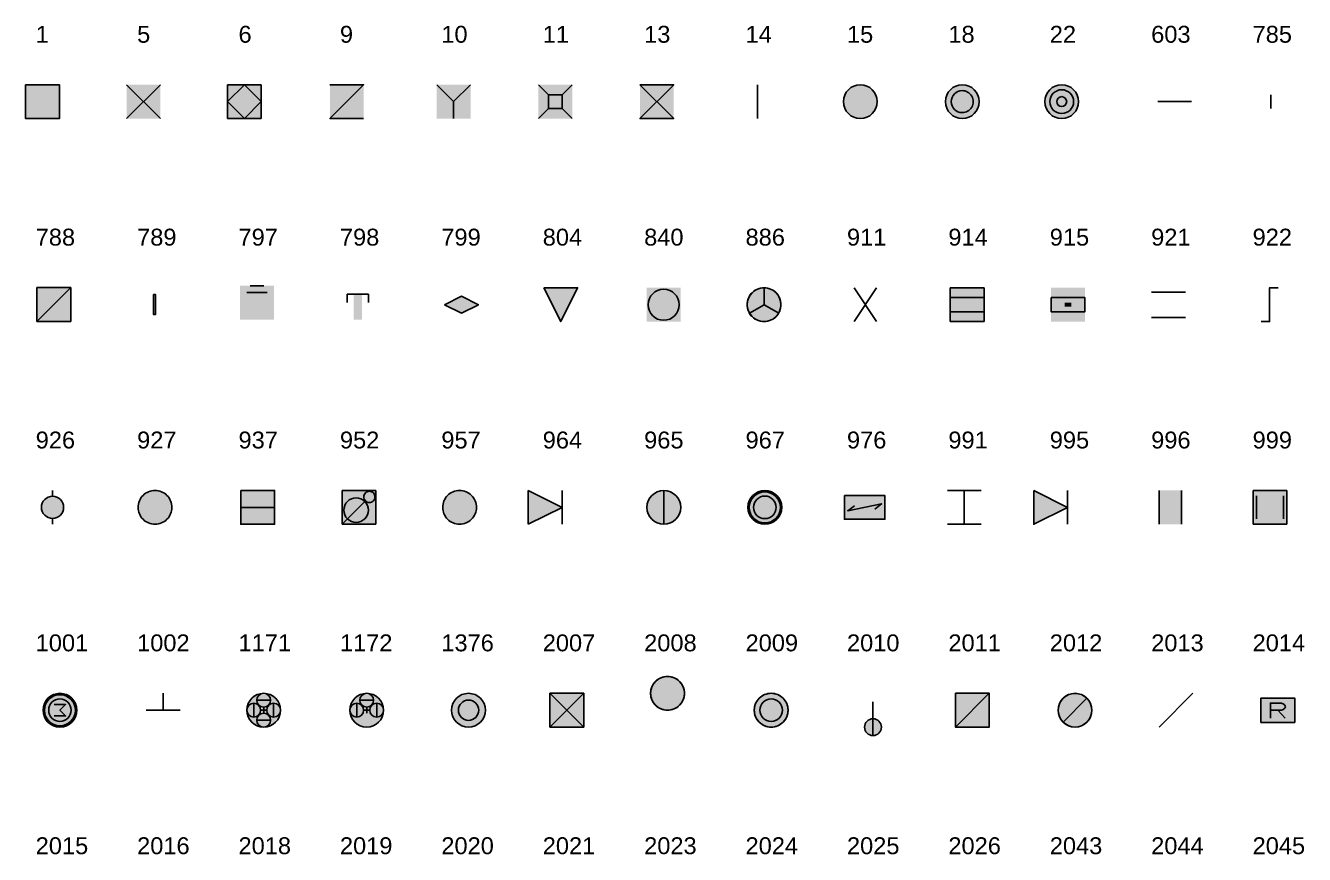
# Model space of a CAD drawing. Header units: feet. Extents: x 35 to 186, y 56 to 260.
# Drawn here: x 34.8 to 186.1, y 162 to 260 of the extents above; entities that cross this region are included whole.
import ezdxf

# ---------------------------------------------------------------- set-up
doc = ezdxf.new("R2010")
doc.units = ezdxf.units.FT
doc.header["$MEASUREMENT"] = 0
doc.layers.add('PFWA', color=255, linetype='Continuous')
doc.layers.add('PZ-SYMBOLE', color=7, linetype='Continuous')
doc.styles.add('STYP23', font='swissl.ttf')

# ---------------------------------------------------------------- blocks, each defined once
blk = doc.blocks.new('BWA1')
at = {"layer": 'PFWA'}
blk.add_hatch(color=256, dxfattribs=at).paths.add_polyline_path([(-2, -2), (-2, 2), (2, 2), (2, -2)])
at = {"color": 0, "linetype": 'ByBlock', "lineweight": -2}
blk.add_lwpolyline([(-2, 2), (2, 2), (2, -2), (-2, -2)], close=True, dxfattribs=at)
blk = doc.blocks.new('BWA5')
at = {"layer": 'PFWA'}
blk.add_hatch(color=256, dxfattribs=at).paths.add_polyline_path([(-2, -2), (-2, 2), (2, 2), (2, -2)])
at = {"color": 0, "linetype": 'ByBlock', "lineweight": -2}
for points in [[(-2, 2), (2, -2)], [(-2, -2), (2, 2)]]:
    blk.add_lwpolyline(points, dxfattribs=at)
blk = doc.blocks.new('BWA6')
at = {"layer": 'PFWA'}
blk.add_hatch(color=256, dxfattribs=at).paths.add_polyline_path([(-2, -2), (-2, 2), (2, 2), (2, -2)])
at = {"color": 0, "linetype": 'ByBlock', "lineweight": -2}
blk.add_lwpolyline([(0, 2), (2, 0), (0, -2), (-2, 0)], close=True, dxfattribs=at)
at = {"layer": 'PFWA', "color": 0, "linetype": 'ByBlock', "lineweight": -2}
for p, q in [((-2, 2), (2, 2)), ((-2, -2), (-2, 2)), ((2, 2), (2, -2)), ((2, -2), (-2, -2))]:
    blk.add_line(p, q, dxfattribs=at)
blk = doc.blocks.new('BWA9')
at = {"layer": 'PFWA'}
blk.add_hatch(color=256, dxfattribs=at).paths.add_polyline_path([(-2, -2), (-2, 2), (2, 2), (2, -2)])
at = {"color": 0, "linetype": 'ByBlock', "lineweight": -2}
blk.add_lwpolyline([(-2, 2), (2, 2), (-2, -2), (2, -2)], dxfattribs=at)
blk = doc.blocks.new('BWA10')
at = {"layer": 'PFWA'}
blk.add_hatch(color=256, dxfattribs=at).paths.add_polyline_path([(-2, -2), (-2, 2), (2, 2), (2, -2)])
at = {"layer": 'PFWA', "color": 0, "linetype": 'ByBlock', "lineweight": -2}
for points in [[(-2, 2), (0, 0)], [(0, 0), (2, 2)], [(0, -2), (0, 0)]]:
    blk.add_lwpolyline(points, dxfattribs=at)
blk = doc.blocks.new('BWA11')
at = {"layer": 'PFWA'}
blk.add_hatch(color=256, dxfattribs=at).paths.add_polyline_path([(-2, -2), (-2, 2), (2, 2), (2, -2)])
at = {"color": 0, "linetype": 'ByBlock', "lineweight": -2}
for points in [[(-2, 2), (-0.8, 0.8)], [(2, 2), (0.8, 0.8)], [(-2, -2), (-0.8, -0.8)], [(2, -2), (0.8, -0.8)]]:
    blk.add_lwpolyline(points, dxfattribs=at)
blk.add_lwpolyline([(-0.8, 0.8), (0.8, 0.8), (0.8, -0.8), (-0.8, -0.8)], close=True, dxfattribs=at)
blk = doc.blocks.new('BWA13')
at = {"layer": 'PFWA'}
blk.add_hatch(color=256, dxfattribs=at).paths.add_polyline_path([(-2, -2), (-2, 2), (2, 2), (2, -2)])
at = {"color": 0, "linetype": 'ByBlock', "lineweight": -2}
blk.add_lwpolyline([(-2, 2), (2, 2), (-2, -2), (2, -2)], close=True, dxfattribs=at)
blk = doc.blocks.new('BWA14')
at = {"color": 0, "linetype": 'ByBlock', "lineweight": -2}
blk.add_lwpolyline([(0, 2), (0, -2)], dxfattribs=at)
blk = doc.blocks.new('BWA15')
at = {"layer": 'PFWA'}
h = blk.add_hatch(color=256, dxfattribs=at)
edge = h.paths.add_edge_path()
edge.add_ellipse((0, 0), major_axis=(-1.41, 1.41), ratio=1, start_angle=225, end_angle=585)
at = {"color": 0, "linetype": 'ByBlock', "lineweight": -2}
blk.add_lwpolyline([(0, 2, 1), (0, -2, 1)], format="xyb", close=True, dxfattribs=at)
at = {"layer": 'PFWA', "color": 0, "linetype": 'ByBlock', "lineweight": -2}
blk.add_circle((0, 0), 2, dxfattribs=at)
blk = doc.blocks.new('BWA18')
at = {"layer": 'PFWA'}
h = blk.add_hatch(color=256, dxfattribs=at)
edge = h.paths.add_edge_path()
edge.add_ellipse((0, 0), major_axis=(-1.41, 1.41), ratio=1, start_angle=225, end_angle=585)
at = {"color": 0, "linetype": 'ByBlock', "lineweight": -2}
for points in [[(0, 2, 1), (0, -2, 1)], [(-0.03, 1.3, 0.979361), (-0.03, -1.3, 1.021074)]]:
    blk.add_lwpolyline(points, format="xyb", close=True, dxfattribs=at)
at = {"layer": 'PFWA', "color": 0, "linetype": 'ByBlock', "lineweight": -2}
blk.add_circle((0, 0), 2, dxfattribs=at)
blk = doc.blocks.new('BWA22')
at = {"layer": 'PFWA'}
h = blk.add_hatch(color=256, dxfattribs=at)
edge = h.paths.add_edge_path()
edge.add_ellipse((0, 0), major_axis=(-1.41, 1.41), ratio=1, start_angle=225, end_angle=585)
at = {"color": 0, "linetype": 'ByBlock', "lineweight": -2}
for points in [[(0, 2, -1), (0, -2, -1)], [(0, 1.41, -1), (0, -1.41, -1)], [(0, 0.59, -1), (0, -0.59, -1)]]:
    blk.add_lwpolyline(points, format="xyb", close=True, dxfattribs=at)
at = {"layer": 'PFWA', "color": 0, "linetype": 'ByBlock', "lineweight": -2}
blk.add_circle((0, 0), 2, dxfattribs=at)
blk = doc.blocks.new('BWA603')
at = {"color": 0, "linetype": 'ByBlock', "lineweight": -2}
blk.add_lwpolyline([(0, 0), (4, 0)], dxfattribs=at)
blk = doc.blocks.new('BWA785')
at = {"color": 0, "linetype": 'ByBlock', "lineweight": -2}
blk.add_lwpolyline([(0, 0.8), (0, -0.8)], dxfattribs=at)
blk = doc.blocks.new('BWA788')
blk.add_hatch(color=256).paths.add_polyline_path([(-2, -2), (2, 2), (2, -2)])
at = {"layer": 'PFWA'}
blk.add_hatch(color=256, dxfattribs=at).paths.add_polyline_path([(2, 2), (-2, -2), (-2, 2)])
at = {"color": 0, "linetype": 'ByBlock', "lineweight": -2}
for p, q in [((-2, -2), (2, 2)), ((2, 2), (2, -2)), ((2, -2), (-2, -2))]:
    blk.add_line(p, q, dxfattribs=at)
blk.add_lwpolyline([(-2, 2), (2, 2), (2, -2), (-2, -2)], close=True, dxfattribs=at)
at = {"layer": 'PFWA', "color": 0, "linetype": 'ByBlock', "lineweight": -2}
for p, q in [((-2, -2), (-2, 2)), ((-2, 2), (2, 2)), ((2, 2), (-2, -2))]:
    blk.add_line(p, q, dxfattribs=at)
blk = doc.blocks.new('BWA789')
blk.add_hatch(color=256).paths.add_polyline_path([(-0.1, 1.2), (0.1, 1.2), (0.1, -1.2), (-0.1, -1.2)])
at = {"color": 0, "linetype": 'ByBlock', "lineweight": -2}
blk.add_lwpolyline([(-0.1, 1.2), (0.1, 1.2), (0.1, -1.2), (-0.1, -1.2)], close=True, dxfattribs=at)
blk = doc.blocks.new('BWA797')
blk.add_hatch(color=256).paths.add_polyline_path([(-0.4, 0), (0.4, 0), (0.4, 3.2), (-0.4, 3.2)])
at = {"layer": 'PFWA'}
blk.add_hatch(color=256, dxfattribs=at).paths.add_polyline_path([(-2, 4), (2, 4), (2, 0), (-2, 0)])
at = {"color": 0, "linetype": 'ByBlock', "lineweight": -2}
for points in [[(-1.2, 3.2), (1.2, 3.2)], [(-0.8, 4), (0.8, 4)]]:
    blk.add_lwpolyline(points, dxfattribs=at)
blk = doc.blocks.new('BWA798')
blk.add_hatch(color=256).paths.add_polyline_path([(-0.5, 0), (-0.5, 3), (0.5, 3), (0.5, 0)])
at = {"color": 0, "linetype": 'ByBlock', "lineweight": -2}
blk.add_lwpolyline([(-1.25, 2), (-1.25, 3), (1.25, 3), (1.25, 2)], dxfattribs=at)
blk = doc.blocks.new('BWA799')
blk.add_hatch(color=256).paths.add_polyline_path([(-2, 0), (0, 1), (2, 0), (0, -1)])
at = {"color": 0, "linetype": 'ByBlock', "lineweight": -2}
blk.add_lwpolyline([(-2, 0), (0, 1), (2, 0), (0, -1)], close=True, dxfattribs=at)
blk = doc.blocks.new('BWA804')
blk.add_hatch(color=256).paths.add_polyline_path([(-2, 2), (2, 2), (0, -2)])
at = {"color": 0, "linetype": 'ByBlock', "lineweight": -2}
blk.add_lwpolyline([(-2, 2), (2, 2), (0, -2)], close=True, dxfattribs=at)
blk = doc.blocks.new('BWA840')
h = blk.add_hatch(color=256)
edge = h.paths.add_edge_path(flags=16)
edge.add_arc((0, 0), 1.84, 0, 360)
h.paths.add_polyline_path([(-2, -2), (-2, 2), (2, 2), (2, -2)])
at = {"layer": 'PFWA'}
blk.add_hatch(color=256, dxfattribs=at).paths.add_polyline_path([(-2, -2), (-2, 2), (2, 2), (2, -2)])
at = {"color": 0, "linetype": 'ByBlock', "lineweight": -2}
blk.add_lwpolyline([(0, 1.84, -1), (0, -1.84, -1), (0, 1.84, -0.877668)], format="xyb", dxfattribs=at)
blk = doc.blocks.new('BWA886')
at = {"layer": 'PFWA'}
h = blk.add_hatch(color=256, dxfattribs=at)
edge = h.paths.add_edge_path()
edge.add_ellipse((0, 0), major_axis=(-1.41, 1.41), ratio=1, start_angle=225, end_angle=585)
at = {"color": 0, "linetype": 'ByBlock', "lineweight": -2}
blk.add_lwpolyline([(0, 2, 0.414214), (-2, 0, 0.414214), (0, -2, 0.414214), (2, 0, 0.414214)], format="xyb", close=True, dxfattribs=at)
for points in [[(0, 2), (0, 0), (1.73, -1)], [(-1.73, -1), (0, 0)]]:
    blk.add_lwpolyline(points, dxfattribs=at)
at = {"layer": 'PFWA', "color": 0, "linetype": 'ByBlock', "lineweight": -2}
blk.add_circle((0, 0), 2, dxfattribs=at)
blk = doc.blocks.new('BWA911')
at = {"color": 0, "linetype": 'ByBlock', "lineweight": -2}
for points in [[(-1.33, 2), (1.33, -2)], [(-1.33, -2), (1.33, 2)]]:
    blk.add_lwpolyline(points, dxfattribs=at)
blk = doc.blocks.new('BWA914')
at = {"layer": 'PFWA'}
blk.add_hatch(color=256, dxfattribs=at).paths.add_polyline_path([(-2, -2), (-2, 2), (2, 2), (2, -2)])
at = {"color": 0, "linetype": 'ByBlock', "lineweight": -2}
blk.add_lwpolyline([(-2, 0.83), (2, 0.83), (2, -0.83), (-2, -0.83)], close=True, dxfattribs=at)
at = {"layer": 'PFWA', "color": 0, "linetype": 'ByBlock', "lineweight": -2}
for p, q in [((-2, 2), (2, 2)), ((-2, -2), (-2, 2)), ((2, 2), (2, -2)), ((2, -2), (-2, -2))]:
    blk.add_line(p, q, dxfattribs=at)
blk = doc.blocks.new('BWA915')
blk.add_hatch(color=256).paths.add_polyline_path([(-0.4, -0.23), (-0.4, 0.23), (0.4, 0.23), (0.4, -0.23)])
at = {"layer": 'PFWA'}
blk.add_hatch(color=256, dxfattribs=at).paths.add_polyline_path([(-2, -2), (-2, 2), (2, 2), (2, -2)])
at = {"color": 0, "linetype": 'ByBlock', "lineweight": -2}
blk.add_lwpolyline([(-2, 0.83), (2, 0.83), (2, -0.83), (-2, -0.83)], close=True, dxfattribs=at)
blk = doc.blocks.new('BWA921')
at = {"color": 0, "linetype": 'ByBlock', "lineweight": -2}
for points in [[(-2, 1.5), (2, 1.5)], [(-2, -1.5), (2, -1.5)]]:
    blk.add_lwpolyline(points, dxfattribs=at)
blk = doc.blocks.new('BWA922')
at = {"color": 0, "linetype": 'ByBlock', "lineweight": -2}
blk.add_lwpolyline([(-1, -2), (0, -2), (0, 2), (1, 2)], dxfattribs=at)
blk = doc.blocks.new('BWA926')
at = {"layer": 'PFWA'}
h = blk.add_hatch(color=256, dxfattribs=at)
edge = h.paths.add_edge_path()
edge.add_ellipse((0, 0), major_axis=(0.926, 0.926), ratio=1, start_angle=45, end_angle=225)
edge.add_ellipse((0, 0), major_axis=(0.926, 0.926), ratio=1, start_angle=225, end_angle=405)
at = {"color": 0, "linetype": 'ByBlock', "lineweight": -2}
for points in [[(0, 2), (0, 1.31)], [(0, -1.31), (0, -2)]]:
    blk.add_lwpolyline(points, dxfattribs=at)
blk.add_lwpolyline([(0, 1.31, -1), (0, -1.31, -0.414214), (-1.31, 0, -0.414214)], format="xyb", close=True, dxfattribs=at)
blk = doc.blocks.new('BWA927')
h = blk.add_hatch(color=256)
edge = h.paths.add_edge_path()
edge.add_arc((0, 0), 1, 0, 360)
at = {"layer": 'PFWA'}
h = blk.add_hatch(color=256, dxfattribs=at)
edge = h.paths.add_edge_path()
edge.add_arc((0, 0), 2, 0, 360)
at = {"color": 0, "linetype": 'ByBlock', "lineweight": -2}
blk.add_lwpolyline([(0, 2, 0.414214), (-2, 0, 0.414214), (0, -2, 0.414214), (2, 0, 0.414214)], format="xyb", close=True, dxfattribs=at)
blk = doc.blocks.new('BWA937')
at = {"layer": 'PFWA'}
blk.add_hatch(color=256, dxfattribs=at).paths.add_polyline_path([(-2, -2), (-2, 2), (2, 2), (2, -2)])
at = {"color": 0, "linetype": 'ByBlock', "lineweight": -2}
blk.add_lwpolyline([(-2, 2), (2, 2), (2, -2), (-2, -2)], close=True, dxfattribs=at)
blk.add_lwpolyline([(-2, 0), (2, 0)], dxfattribs=at)
at = {"layer": 'PFWA', "color": 0, "linetype": 'ByBlock', "lineweight": -2}
for p, q in [((-2, 2), (2, 2)), ((-2, -2), (-2, 2)), ((2, 2), (2, -2)), ((2, -2), (-2, -2))]:
    blk.add_line(p, q, dxfattribs=at)
blk = doc.blocks.new('BWA957')
h = blk.add_hatch(color=256)
edge = h.paths.add_edge_path()
edge.add_arc((0, 0), 2, 0, 360)
at = {"color": 0, "linetype": 'ByBlock', "lineweight": -2}
blk.add_lwpolyline([(0, 2, 0.414214), (-2, 0, 0.414214), (0, -2, 0.414214), (2, 0, 0.414214)], format="xyb", close=True, dxfattribs=at)
blk = doc.blocks.new('BWA964')
blk.add_hatch(color=256).paths.add_polyline_path([(-4, -2), (-4, 2), (0, 0)])
at = {"color": 0, "linetype": 'ByBlock', "lineweight": -2}
for p, q in [((-4, -2), (-4, 2)), ((-4, 2), (0, 0)), ((0, 0), (-4, -2))]:
    blk.add_line(p, q, dxfattribs=at)
blk.add_lwpolyline([(0, -2), (0, 2)], dxfattribs=at)
blk = doc.blocks.new('BWA965')
at = {"layer": 'PFWA'}
h = blk.add_hatch(color=256, dxfattribs=at)
h.dxf.hatch_style = 1
edge = h.paths.add_edge_path()
edge.add_ellipse((0, 0), major_axis=(1.41, 1.41), ratio=1, start_angle=225, end_angle=405, ccw=False)
edge.add_ellipse((0, 0), major_axis=(-1.41, 1.41), ratio=1, start_angle=-45, end_angle=135, ccw=False)
at = {"color": 0, "linetype": 'ByBlock', "lineweight": -2}
blk.add_lwpolyline([(0, 2, -1), (0, -2, -1)], format="xyb", close=True, dxfattribs=at)
blk.add_lwpolyline([(0, 2), (0, -2)], dxfattribs=at)
blk = doc.blocks.new('BWA967')
at = {"layer": 'PFWA'}
h = blk.add_hatch(color=256, dxfattribs=at)
edge = h.paths.add_edge_path()
edge.add_ellipse((0, 0), major_axis=(-1.4142, 1.4142), ratio=1, start_angle=225, end_angle=585)
at = {"color": 0, "linetype": 'ByBlock', "lineweight": -2}
for points in [[(0, 2, -1), (0, -2, -1), (0, 2, 0.31482472)], [(0, 1.84, -1), (0, -1.84, -1), (0, 1.84, -0.99119695)], [(0, 1.3332, -1), (0, -1.3332, -1), (0, 1.3332, 0.17210735)]]:
    blk.add_lwpolyline(points, format="xyb", close=True, dxfattribs=at)
at = {"layer": 'PFWA', "color": 0, "linetype": 'ByBlock', "lineweight": -2}
blk.add_circle((0, 0), 2, dxfattribs=at)
blk = doc.blocks.new('BWA976')
at = {"layer": 'PFWA'}
blk.add_hatch(color=256, dxfattribs=at).paths.add_polyline_path([(-2.4, -1.4), (-2.4, 1.4), (2.4, 1.4), (2.4, -1.4)])
at = {"color": 0, "linetype": 'ByBlock', "lineweight": -2}
blk.add_lwpolyline([(-2.4, 1.4), (2.4, 1.4), (2.4, -1.4), (-2.4, -1.4)], close=True, dxfattribs=at)
blk.add_lwpolyline([(-1.2, 0.2), (-2, -0.4), (2, 0.4), (1.2, -0.2)], dxfattribs=at)
blk = doc.blocks.new('BWA991')
at = {"color": 0, "linetype": 'ByBlock', "lineweight": -2}
for points in [[(-2, 2), (2, 2)], [(0, 2), (0, -2)], [(-2, -2), (2, -2)]]:
    blk.add_lwpolyline(points, dxfattribs=at)
blk = doc.blocks.new('BWA995')
at = {"layer": 'PFWA'}
blk.add_hatch(color=256, dxfattribs=at).paths.add_polyline_path([(-4, -2), (-4, 2), (0, 0)])
at = {"color": 0, "linetype": 'ByBlock', "lineweight": -2}
blk.add_lwpolyline([(0, -2), (0, 2)], dxfattribs=at)
at = {"layer": 'PFWA', "color": 0, "linetype": 'ByBlock', "lineweight": -2}
blk.add_lwpolyline([(-4, 2), (0, 0), (-4, -2)], close=True, dxfattribs=at)
blk = doc.blocks.new('BWA996')
at = {"layer": 'PFWA'}
blk.add_hatch(color=256, dxfattribs=at).paths.add_polyline_path([(-1.33, 2), (1.33, 2), (1.33, -2), (-1.33, -2)])
at = {"color": 0, "linetype": 'ByBlock', "lineweight": -2}
for points in [[(-1.33, 2), (-1.33, -2)], [(1.33, 2), (1.33, -2)]]:
    blk.add_lwpolyline(points, dxfattribs=at)
blk = doc.blocks.new('BWA999')
at = {"layer": 'PFWA'}
blk.add_hatch(color=256, dxfattribs=at).paths.add_polyline_path([(-2, -2), (-2, 2), (2, 2), (2, -2)])
at = {"color": 0, "linetype": 'ByBlock', "lineweight": -2}
for points in [[(-1.36, 2), (1.36, 2)], [(-1.6, 1.36), (-1.6, -1.36)], [(1.6, 1.36), (1.6, -1.36)], [(-1.36, -2), (1.36, -2)]]:
    blk.add_lwpolyline(points, dxfattribs=at)
at = {"layer": 'PFWA', "color": 0, "linetype": 'ByBlock', "lineweight": -2}
for p, q in [((-2, 2), (2, 2)), ((-2, -2), (-2, 2)), ((2, 2), (2, -2)), ((2, -2), (-2, -2))]:
    blk.add_line(p, q, dxfattribs=at)
blk = doc.blocks.new('BWA1001')
at = {"layer": 'PFWA'}
h = blk.add_hatch(color=256, dxfattribs=at)
edge = h.paths.add_edge_path()
edge.add_ellipse((0, 0), major_axis=(-1.41, 1.41), ratio=1, start_angle=225, end_angle=585)
at = {"color": 0, "linetype": 'ByBlock', "lineweight": -2}
for points in [[(0, 2, -1), (0, -2, -1), (0, 2, 0.635756)], [(0, 1.84, -1), (0, -1.84, -1), (0, 1.84, 0.089624)], [(0, 1.33, -1), (0, -1.33, -1), (0, 1.33, 0.903786)]]:
    blk.add_lwpolyline(points, format="xyb", close=True, dxfattribs=at)
blk.add_lwpolyline([(-0.67, 0.67), (0.67, 0.67), (0, 0), (0.67, -0.67), (-0.67, -0.67)], dxfattribs=at)
at = {"layer": 'PFWA', "color": 0, "linetype": 'ByBlock', "lineweight": -2}
blk.add_circle((0, 0), 2, dxfattribs=at)
blk = doc.blocks.new('BWA1002')
at = {"color": 0, "linetype": 'ByBlock', "lineweight": -2}
for points in [[(0, 2), (0, 0)], [(-2, 0), (2, 0)]]:
    blk.add_lwpolyline(points, dxfattribs=at)
at = {"color": 0, "lineweight": -2}
blk.add_lwpolyline([(2, 0), (2, 0)], dxfattribs=at)
blk = doc.blocks.new('BWA1171')
at = {"layer": 'PFWA'}
h = blk.add_hatch(color=256, dxfattribs=at)
edge = h.paths.add_edge_path()
edge.add_ellipse((0, 0), major_axis=(-1.41, 1.41), ratio=1, start_angle=225, end_angle=585)
at = {"color": 0, "linetype": 'ByBlock', "lineweight": -2}
for points in [[(0, 2, -1), (0, -2, -1), (0, 2, 0.099804)], [(0, 2, -1), (0, 0.36, -1), (0, 2, -0.052967)], [(-0.36, 0, -1), (-2, 0, -1), (-0.36, 0, -0.052967)], [(2, 0, -1), (0.36, 0, -1), (2, 0, -0.052967)], [(0, -0.36, -1), (0, -2, -1), (0, -0.36, -0.052967)]]:
    blk.add_lwpolyline(points, format="xyb", close=True, dxfattribs=at)
for points in [[(-1.18, 0.82), (-1.18, -0.82)], [(-0.82, 1.18), (0.82, 1.18)], [(-0.36, 0), (0.36, 0)], [(0, 0.36), (0, -0.36)], [(1.18, 0.82), (1.18, -0.82)], [(-0.82, -1.18), (0.82, -1.18)]]:
    blk.add_lwpolyline(points, dxfattribs=at)
at = {"layer": 'PFWA', "color": 0, "linetype": 'ByBlock', "lineweight": -2}
blk.add_circle((0, 0), 2, dxfattribs=at)
blk = doc.blocks.new('BWA1172')
at = {"layer": 'PFWA'}
h = blk.add_hatch(color=256, dxfattribs=at)
edge = h.paths.add_edge_path()
edge.add_ellipse((0, 0), major_axis=(-1.41, 1.41), ratio=1, start_angle=225, end_angle=585)
at = {"color": 0, "linetype": 'ByBlock', "lineweight": -2}
for points in [[(0, 2, -1), (0, -2, -1), (0, 2, 0.099804)], [(0, 2, -1), (0, 0.36, -1), (0, 2, -0.052967)], [(-0.36, 0, -1), (-2, 0, -1), (-0.36, 0, -0.052967)], [(2, 0, -1), (0.36, 0, -1), (2, 0, -0.052967)]]:
    blk.add_lwpolyline(points, format="xyb", close=True, dxfattribs=at)
for points in [[(-1.18, 0.82), (-1.18, -0.82)], [(-0.82, 1.18), (0.82, 1.18)], [(-0.36, 0), (0.36, 0)], [(0, 0.36), (0, -0.36)], [(1.18, 0.82), (1.18, -0.82)]]:
    blk.add_lwpolyline(points, dxfattribs=at)
at = {"layer": 'PFWA', "color": 0, "linetype": 'ByBlock', "lineweight": -2}
blk.add_circle((0, 0), 2, dxfattribs=at)
blk = doc.blocks.new('BWA1376')
h = blk.add_hatch(color=256)
edge = h.paths.add_edge_path(flags=16)
edge.add_arc((0, 0), 1.1988, -90, 90, ccw=False)
edge.add_arc((0, 0), 1.1988, 90, 270, ccw=False)
edge = h.paths.add_edge_path()
edge.add_arc((0, 0), 2, -90, 90, ccw=False)
edge.add_arc((0, 0), 2, 90, 270, ccw=False)
at = {"layer": 'PFWA'}
h = blk.add_hatch(color=256, dxfattribs=at)
h.dxf.hatch_style = 1
edge = h.paths.add_edge_path()
edge.add_arc((0, 0), 2, 0, 360)
at = {"color": 0, "linetype": 'ByBlock', "lineweight": -2}
for points in [[(0, 2, -1), (0, -2, -1), (0, 2, 0.12134496)], [(0, 1.1988, -1), (0, -1.1988, -1), (0, 1.1988, 0.0778213)]]:
    blk.add_lwpolyline(points, format="xyb", dxfattribs=at)
blk = doc.blocks.new('BWA2007')
at = {"layer": 'PFWA'}
blk.add_hatch(color=256, dxfattribs=at).paths.add_polyline_path([(-2, 2), (2, 2), (2, -2), (-2, -2)])
at = {"color": 0, "linetype": 'ByBlock', "lineweight": -2}
blk.add_lwpolyline([(2, 2), (2, -2), (-2, 2), (-2, -2)], close=True, dxfattribs=at)
at = {"layer": 'PFWA', "color": 0, "linetype": 'ByBlock', "lineweight": -2}
for p, q in [((-2, -2), (-2, 2)), ((-2, 2), (2, 2)), ((2, 2), (2, -2)), ((2, -2), (-2, -2))]:
    blk.add_line(p, q, dxfattribs=at)
blk = doc.blocks.new('BWA2008')
at = {"layer": 'PFWA'}
h = blk.add_hatch(color=256, dxfattribs=at)
edge = h.paths.add_edge_path()
edge.add_ellipse((0, 2), major_axis=(1.41, 1.41), ratio=1, start_angle=315, end_angle=675)
at = {"color": 0, "linetype": 'ByBlock', "lineweight": -2}
blk.add_lwpolyline([(0, 4, 0.414214), (-2, 2, 0.414214), (0, 0, 0.414214), (2, 2, 0.414214)], format="xyb", close=True, dxfattribs=at)
at = {"layer": 'PFWA', "color": 0, "linetype": 'ByBlock', "lineweight": -2}
blk.add_circle((0, 2), 2, dxfattribs=at)
blk = doc.blocks.new('BWA2009')
h = blk.add_hatch(color=256)
edge = h.paths.add_edge_path()
edge.add_ellipse((0, 0), major_axis=(0.943, 0.943), ratio=1, start_angle=315, end_angle=675)
at = {"layer": 'PFWA'}
h = blk.add_hatch(color=256, dxfattribs=at)
edge = h.paths.add_edge_path()
edge.add_ellipse((0, 0), major_axis=(-1.41, 1.41), ratio=1, start_angle=225, end_angle=585)
at = {"color": 0, "linetype": 'ByBlock', "lineweight": -2}
blk.add_lwpolyline([(0, 2, 0.414214), (-2, 0, 0.414214), (0, -2, 0.414214), (2, 0, 0.414214)], format="xyb", close=True, dxfattribs=at)
blk.add_circle((0, 0), 1.33, dxfattribs=at)
at = {"layer": 'PFWA', "color": 0, "linetype": 'ByBlock', "lineweight": -2}
blk.add_circle((0, 0), 2, dxfattribs=at)
blk = doc.blocks.new('BWA2010')
at = {"layer": 'PFWA'}
h = blk.add_hatch(color=256, dxfattribs=at)
edge = h.paths.add_edge_path()
edge.add_ellipse((0, -2), major_axis=(0.707, 0.707), ratio=1, start_angle=315, end_angle=675)
at = {"color": 0, "linetype": 'ByBlock', "lineweight": -2}
for points in [[(0, -1), (0, 1)], [(0, -1), (0, -3)]]:
    blk.add_lwpolyline(points, dxfattribs=at)
blk.add_lwpolyline([(0, -1, -1), (0, -3, -1)], format="xyb", close=True, dxfattribs=at)
at = {"layer": 'PFWA', "color": 0, "linetype": 'ByBlock', "lineweight": -2}
blk.add_circle((0, -2), 1, dxfattribs=at)
blk = doc.blocks.new('BWA2011')
at = {"layer": 'PFWA'}
blk.add_hatch(color=256, dxfattribs=at).paths.add_polyline_path([(-2, 2), (2, 2), (2, -2), (-2, -2)])
at = {"color": 0, "linetype": 'ByBlock', "lineweight": -2}
blk.add_lwpolyline([(-2, 2), (2, 2), (2, -2), (-2, -2)], close=True, dxfattribs=at)
blk.add_lwpolyline([(-2, -2), (2, 2)], dxfattribs=at)
at = {"layer": 'PFWA', "color": 0, "linetype": 'ByBlock', "lineweight": -2}
blk.add_lwpolyline([(-2, 2), (2, 2), (2, -2), (-2, -2)], close=True, dxfattribs=at)
blk = doc.blocks.new('BWA2012')
at = {"layer": 'PFWA'}
h = blk.add_hatch(color=256, dxfattribs=at)
edge = h.paths.add_edge_path()
edge.add_ellipse((0, 0), major_axis=(-1.41, 1.41), ratio=1, start_angle=225, end_angle=585)
at = {"color": 0, "linetype": 'ByBlock', "lineweight": -2}
blk.add_lwpolyline([(1.41, 1.41, -1), (-1.41, -1.41, -1)], format="xyb", close=True, dxfattribs=at)
blk.add_lwpolyline([(1.41, 1.41), (-1.41, -1.41)], dxfattribs=at)
at = {"layer": 'PFWA', "color": 0, "linetype": 'ByBlock', "lineweight": -2}
blk.add_circle((0, 0), 2, dxfattribs=at)
blk = doc.blocks.new('BWA2013')
at = {"color": 0, "linetype": 'ByBlock', "lineweight": -2}
blk.add_lwpolyline([(2, 2), (-2, -2)], dxfattribs=at)
blk = doc.blocks.new('BWA2014')
at = {"layer": 'PFWA'}
blk.add_hatch(color=256, dxfattribs=at).paths.add_polyline_path([(-2, -1.44), (2, -1.44), (2, 1.44), (-2, 1.44)])
at = {"color": 0, "linetype": 'ByBlock', "lineweight": -2}
blk.add_lwpolyline([(-2, 1.44), (2, 1.44), (2, -1.44), (-2, -1.44)], close=True, dxfattribs=at)
blk.add_lwpolyline([(-0.88, 0.84), (0.25, 0.84, -0.109562), (0.62, 0.76, -0.067843), (0.75, 0.67, -0.116024), (0.88, 0.5, -0.189232), (0.88, 0.34, -0.146128), (0.76, 0.17, -0.033455), (0.63, 0.09, -0.14451), (0.25, 0, -1.479002)], format="xyb", dxfattribs=at)
for points in [[(-0.88, -0.92), (-0.88, 0.84), (-0.31, 0.84)], [(-0.88, 0), (0.3, 0)], [(0, 0), (0.88, -0.92)]]:
    blk.add_lwpolyline(points, dxfattribs=at)
at = {"layer": 'PFWA', "color": 0, "linetype": 'ByBlock', "lineweight": -2}
blk.add_lwpolyline([(-2, -1.44), (2, -1.44), (2, 1.44), (-2, 1.44)], close=True, dxfattribs=at)
blk = doc.blocks.new('BWA952')
at = {"layer": 'PFWA'}
blk.add_hatch(color=256, dxfattribs=at).paths.add_polyline_path([(-2, -2), (-2, 2), (2, 2), (2, -2)])
at = {"color": 0, "linetype": 'ByBlock', "lineweight": -2}
for points in [[(1.24, 1.9, 0.414214), (0.58, 1.24, 0.414214), (1.24, 0.58, 0.414214), (1.9, 1.24, 0.414214)], [(-0.33, 1.12, -1), (-0.33, -1.78, -1)]]:
    blk.add_lwpolyline(points, format="xyb", close=True, dxfattribs=at)
blk.add_lwpolyline([(-2, -2), (0.61, 0.61)], dxfattribs=at)
at = {"layer": 'PFWA', "color": 0, "linetype": 'ByBlock', "lineweight": -2}
for p, q in [((-2, 2), (2, 2)), ((-2, -2), (-2, 2)), ((2, 2), (2, -2)), ((2, -2), (-2, -2))]:
    blk.add_line(p, q, dxfattribs=at)

msp = doc.modelspace()

# ---------------------------------------------------------------- block references
at = {"color": 0, "linetype": 'ByBlock', "lineweight": -2}
for name, p in [('BWA1', (36.8, 251.03)), ('BWA5', (48.75, 251.03)), ('BWA6', (60.69, 251.03)), ('BWA9', (72.81, 251.03)), ('BWA10', (85.46, 251.03)), ('BWA11', (97.49, 251.03)), ('BWA13', (109.5, 251.03)), ('BWA14', (121.42, 251.03)), ('BWA15', (133.58, 251.03)), ('BWA18', (145.65, 251.03)), ('BWA22', (157.41, 251.03)), ('BWA785', (182.15, 251.03)), ('BWA603', (168.78, 251.03)), ('BWA788', (38.14, 227.03)), ('BWA797', (62.19, 225.25)), ('BWA804', (98.13, 227.01)), ('BWA840', (110.31, 227.01)), ('BWA886', (122.19, 227.01)), ('BWA911', (134.17, 227.01)), ('BWA914', (146.23, 227.01)), ('BWA915', (158.16, 227.01)), ('BWA921', (170.05, 227.01)), ('BWA922', (182.02, 227.01)), ('BWA789', (50.06, 227.03)), ('BWA798', (74.12, 225.25)), ('BWA799', (86.38, 227.01)), ('BWA926', (37.99, 203.03)), ('BWA927', (50.12, 203.03)), ('BWA937', (62.27, 203.03)), ('BWA952', (74.25, 203.03)), ('BWA957', (86.16, 203.03)), ('BWA964', (98.28, 203.03)), ('BWA965', (110.33, 203.03)), ('BWA967', (122.28, 203.03)), ('BWA976', (134.09, 203.03)), ('BWA991', (145.88, 203.03)), ('BWA995', (158.1, 203.03)), ('BWA996', (170.26, 203.03)), ('BWA999', (182.06, 203.03)), ('BWA2008', (110.77, 179.03)), ('BWA1001', (38.87, 179.03)), ('BWA1002', (51.08, 179.03)), ('BWA1171', (62.98, 179.03)), ('BWA1172', (75.17, 179.03)), ('BWA1376', (87.22, 179.03)), ('BWA2007', (98.85, 179.03)), ('BWA2009', (123.03, 179.03)), ('BWA2011', (146.84, 179.03)), ('BWA2012', (158.99, 179.03)), ('BWA2013', (170.93, 179.03)), ('BWA2014', (182.98, 179.03)), ('BWA2010', (135.08, 179.03))]:
    msp.add_blockref(name, p, dxfattribs=at)

# ---------------------------------------------------------------- texts
at = {"layer": 'PZ-SYMBOLE', "style": 'STYP23'}
for s, p in [('1', (36, 258)), ('5', (48, 258)), ('6', (60, 258)), ('9', (72, 258)), ('10', (84, 258)), ('11', (96, 258)), ('13', (108, 258)), ('14', (120, 258)), ('15', (132, 258)), ('18', (144, 258)), ('22', (156, 258)), ('603', (168, 258)), ('785', (180, 258)), ('788', (36, 234)), ('789', (48, 234)), ('797', (60, 234)), ('798', (72, 234)), ('799', (84, 234)), ('804', (96, 234)), ('840', (108, 234)), ('886', (120, 234)), ('911', (132, 234)), ('914', (144, 234)), ('915', (156, 234)), ('921', (168, 234)), ('922', (180, 234)), ('926', (36, 210)), ('927', (48, 210)), ('937', (60, 210)), ('952', (72, 210)), ('957', (84, 210)), ('964', (96, 210)), ('965', (108, 210)), ('967', (120, 210)), ('976', (132, 210)), ('991', (144, 210)), ('995', (156, 210)), ('996', (168, 210)), ('999', (180, 210)), ('1001', (36, 186)), ('1002', (48, 186)), ('1171', (60, 186)), ('1172', (72, 186)), ('1376', (84, 186)), ('2007', (96, 186)), ('2008', (108, 186)), ('2009', (120, 186)), ('2010', (132, 186)), ('2011', (144, 186)), ('2012', (156, 186)), ('2013', (168, 186)), ('2014', (180, 186)), ('2015', (36, 162)), ('2016', (48, 162)), ('2018', (60, 162)), ('2019', (72, 162)), ('2020', (84, 162)), ('2021', (96, 162)), ('2023', (108, 162)), ('2024', (120, 162)), ('2025', (132, 162)), ('2026', (144, 162)), ('2043', (156, 162)), ('2044', (168, 162)), ('2045', (180, 162))]:
    msp.add_text(s, height=2, dxfattribs=at).set_placement(p)

doc.saveas('drawing.dxf')
